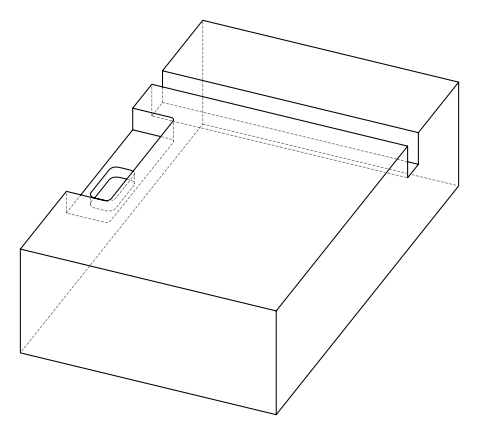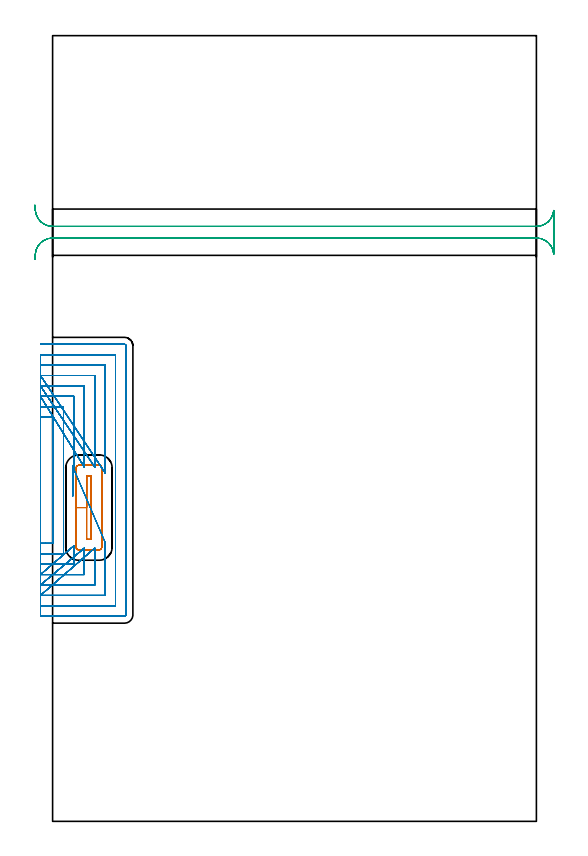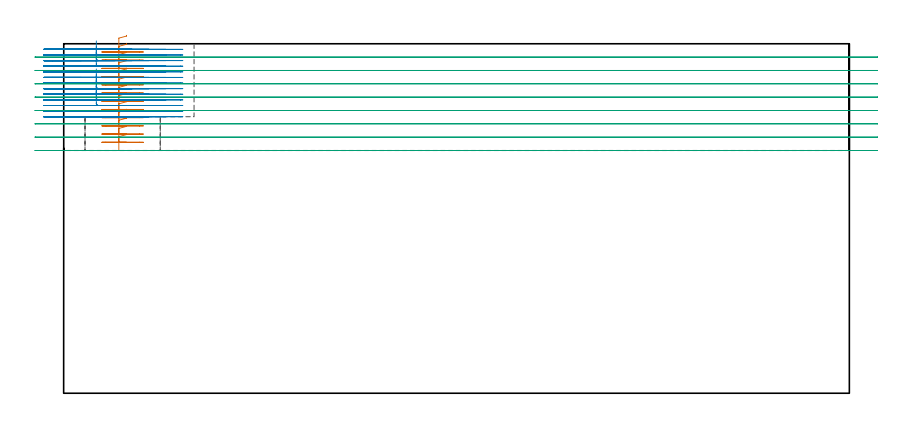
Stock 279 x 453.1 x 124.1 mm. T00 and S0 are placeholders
(PLAN: 3 operations, 2 tool changes, 82.2 min)
(1 MILL_RECTANGULAR_POCKET | POCKET_RECTANGULAR_STRAIGHT | NXT0201_011 | Follow Part, ap 3, ae 75% | 6.68 min | 59670 mm3)
(2 MILL_SLOT | SLOT_PARTIAL_RECTANGULAR | NXT0201_009 | Follow Part, ap 2, ae 75% | 64.98 min | 156600 mm3)
(3 MILL_RECTANGULAR_SLOT | SLOT_RECTANGULAR | UGT0201_094 | Follow Part, ap 5, ae 75% | 10.51 min | 282340 mm3)
(TOOL NXT0201_011 | ENDMILL 12mm [2P460-1200-NA 1630] | D12 FL38 Z6)
(TOOL NXT0201_009 | ENDMILL 8mm [2P460-0800-NA 1630] | D8 FL26 Z6)
(TOOL UGT0201_094 | End mill 20 mm | D20 FL38 Z4)
(OP 1 MILL_RECTANGULAR_POCKET)
G17 G21 G94 G90
T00 M6
G54
G17 G0 G90 X22.3 Y198.274 S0 M3
G43 Z134.1 H1
Z127.1
G94 G1 Y199.3 Z126.825 F250.
X19.6 Z126.101
Y180.95 Z121.185
Y162.6 F500.
X22.3
Y199.3
X19.6
Y180.95
X13.6
Y158.
G3 X15. Y156.6 R1.4
G1 X26.9
G3 X28.3 Y158. R1.4
G1 Y203.9
G3 X26.9 Y205.3 R1.4
G1 X15.
G3 X13.6 Y203.9 R1.4
G1 Y180.95
Y179.95
G0 X22.3 Y198.274 Z124.185
G1 Y199.3 Z123.909 F250.
X19.6 Z123.186
Y180.95 Z118.269
Y162.6 F500.
X22.3
Y199.3
X19.6
Y180.95
X13.6
Y158.
G3 X15. Y156.6 R1.4
G1 X26.9
G3 X28.3 Y158. R1.4
G1 Y203.9
G3 X26.9 Y205.3 R1.4
G1 X15.
G3 X13.6 Y203.9 R1.4
G1 Y180.95
Y179.95
G0 X22.3 Y198.274 Z121.269
G1 Y199.3 Z120.994 F250.
X19.6 Z120.271
Y180.95 Z115.354
Y162.6 F500.
X22.3
Y199.3
X19.6
Y180.95
X13.6
Y158.
G3 X15. Y156.6 R1.4
G1 X26.9
G3 X28.3 Y158. R1.4
G1 Y203.9
G3 X26.9 Y205.3 R1.4
G1 X15.
G3 X13.6 Y203.9 R1.4
G1 Y180.95
Y179.95
G0 X22.3 Y198.274 Z118.354
G1 Y199.3 Z118.079 F250.
X19.6 Z117.355
Y180.95 Z112.438
Y162.6 F500.
X22.3
Y199.3
X19.6
Y180.95
X13.6
Y158.
G3 X15. Y156.6 R1.4
G1 X26.9
G3 X28.3 Y158. R1.4
G1 Y203.9
G3 X26.9 Y205.3 R1.4
G1 X15.
G3 X13.6 Y203.9 R1.4
G1 Y180.95
Y179.95
G0 X22.3 Y198.274 Z115.438
G1 Y199.3 Z115.163 F250.
X19.6 Z114.44
Y180.95 Z109.523
Y162.6 F500.
X22.3
Y199.3
X19.6
Y180.95
X13.6
Y158.
G3 X15. Y156.6 R1.4
G1 X26.9
G3 X28.3 Y158. R1.4
G1 Y203.9
G3 X26.9 Y205.3 R1.4
G1 X15.
G3 X13.6 Y203.9 R1.4
G1 Y180.95
Y179.95
G0 X22.3 Y198.274 Z112.523
G1 Y199.3 Z112.248 F250.
X19.6 Z111.525
Y180.95 Z106.608
Y162.6 F500.
X22.3
Y199.3
X19.6
Y180.95
X13.6
Y158.
G3 X15. Y156.6 R1.4
G1 X26.9
G3 X28.3 Y158. R1.4
G1 Y203.9
G3 X26.9 Y205.3 R1.4
G1 X15.
G3 X13.6 Y203.9 R1.4
G1 Y180.95
Y179.95
G0 X22.3 Y198.274 Z109.608
G1 Y199.3 Z109.333 F250.
X19.6 Z108.609
Y180.95 Z103.692
Y162.6 F500.
X22.3
Y199.3
X19.6
Y180.95
X13.6
Y158.
G3 X15. Y156.6 R1.4
G1 X26.9
G3 X28.3 Y158. R1.4
G1 Y203.9
G3 X26.9 Y205.3 R1.4
G1 X15.
G3 X13.6 Y203.9 R1.4
G1 Y180.95
Y179.95
G0 X22.3 Y198.274 Z106.692
G1 Y199.3 Z106.417 F250.
X19.6 Z105.694
Y180.95 Z100.777
Y162.6 F500.
X22.3
Y199.3
X19.6
Y180.95
X13.6
Y158.
G3 X15. Y156.6 R1.4
G1 X26.9
G3 X28.3 Y158. R1.4
G1 Y203.9
G3 X26.9 Y205.3 R1.4
G1 X15.
G3 X13.6 Y203.9 R1.4
G1 Y180.95
Y179.95
G0 X22.3 Y198.274 Z103.777
G1 Y199.3 Z103.502 F250.
X19.6 Z102.778
Y180.95 Z97.862
Y162.6 F500.
X22.3
Y199.3
X19.6
Y180.95
X13.6
Y158.
G3 X15. Y156.6 R1.4
G1 X26.9
G3 X28.3 Y158. R1.4
G1 Y203.9
G3 X26.9 Y205.3 R1.4
G1 X15.
G3 X13.6 Y203.9 R1.4
G1 Y180.95
Y179.95
G0 X22.3 Y198.274 Z100.862
G1 Y199.3 Z100.586 F250.
X19.6 Z99.863
Y180.95 Z94.946
Y162.6 F500.
X22.3
Y199.3
X19.6
Y180.95
X13.6
Y158.
G3 X15. Y156.6 R1.4
G1 X26.9
G3 X28.3 Y158. R1.4
G1 Y203.9
G3 X26.9 Y205.3 R1.4
G1 X15.
G3 X13.6 Y203.9 R1.4
G1 Y180.95
Y179.95
G0 X22.3 Y198.274 Z97.946
G1 Y199.3 Z97.671 F250.
X19.6 Z96.948
Y180.95 Z92.031
Y162.6 F500.
X22.3
Y199.3
X19.6
Y180.95
X13.6
Y158.
G3 X15. Y156.6 R1.4
G1 X26.9
G3 X28.3 Y158. R1.4
G1 Y203.9
G3 X26.9 Y205.3 R1.4
G1 X15.
G3 X13.6 Y203.9 R1.4
G1 Y180.95
Y179.95
G0 X22.3 Y198.274 Z95.031
G1 Y199.3 Z94.756 F250.
X19.6 Z94.032
Y180.95 Z89.115
Y162.6 F500.
X22.3
Y199.3
X19.6
Y180.95
X13.6
Y158.
G3 X15. Y156.6 R1.4
G1 X26.9
G3 X28.3 Y158. R1.4
G1 Y203.9
G3 X26.9 Y205.3 R1.4
G1 X15.
G3 X13.6 Y203.9 R1.4
G1 Y180.95
Y179.95
G0 X22.3 Y198.274 Z92.115
G1 Y199.3 Z91.84 F250.
X19.6 Z91.117
Y180.95 Z86.2
Y162.6 F500.
X22.3
Y199.3
X19.6
Y180.95
X13.6
Y158.
G3 X15. Y156.6 R1.4
G1 X26.9
G3 X28.3 Y158. R1.4
G1 Y203.9
G3 X26.9 Y205.3 R1.4
G1 X15.
G3 X13.6 Y203.9 R1.4
G1 Y180.95
Y179.95
G0 Z134.1
M5
M2
(OP 2 MILL_SLOT)
G17 G21 G94 G90
T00 M6
G54
G17 G0 G90 X-7. Y160.3 S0 M3
G43 Z134.1 H1
Z122.108
G94 G1 X-4. F250.
X0.3 F500.
Y233.1
X-4.
X-7. F250.
Y154.3
X-4.
X6.3 F500.
Y239.1
X-4.
X-7. F250.
Y148.3
X-4.
X12.3 F500.
Y155.944
Y158.944 F250.
X-7. Y142.3 F500.
X-4. F250.
X18.3 F500.
Y154.6
Y157.6 F250.
X-7. Y136.3 F500.
X-4. F250.
X24.3 F500.
Y154.6
Y157.6 F250.
X-7. Y130.3 F500.
X-4. F250.
X30.3 F500.
Y157.866
Y160.866 F250.
X12.3 Y202.959 F500.
Y205.959 F250.
Y245.1 F500.
X-4.
X-7. F250.
X18.3 Y204.3 F500.
Y207.3 F250.
Y251.1 F500.
X-4.
X-7. F250.
X24.3 Y204.3 F500.
Y207.3 F250.
Y257.1 F500.
X-4.
X-7. F250.
X30.3 Y200.968 F500.
Y203.968 F250.
Y263.1 F500.
X-4.
X-7. F250.
Y124.3
X-4.
X36.3 F500.
Y269.1
X-4.
X-7. F250.
Y118.3
X-4.
X41.5 F500.
G3 X42.3 Y119.1 R0.8
G1 Y274.3
G3 X41.5 Y275.1 R0.8
G1 X-4.
X-7. F250.
G0 Y160.3 Z120.115
G1 X-4.
X0.3 F500.
Y233.1
X-4.
X-7. F250.
Y154.3
X-4.
X6.3 F500.
Y239.1
X-4.
X-7. F250.
Y148.3
X-4.
X12.3 F500.
Y155.944
Y158.944 F250.
X-7. Y142.3 F500.
X-4. F250.
X18.3 F500.
Y154.6
Y157.6 F250.
X-7. Y136.3 F500.
X-4. F250.
X24.3 F500.
Y154.6
Y157.6 F250.
X-7. Y130.3 F500.
X-4. F250.
X30.3 F500.
Y157.866
Y160.866 F250.
G0 X11.6 Y187.482 Z125.108
G1 Y203.012 Z120.946
X11.586 Y203.774 Z120.742
X11.622 Y204.265 Z120.61
X11.719 Y204.775 Z120.471
X11.812 Y205.102 Z120.38
X12.022 Y205.535 Z120.251
X12.263 Y205.904 Z120.133
X12.3 Y205.959 Z120.115
Y245.1 F500.
X-4.
X-7. F250.
X18.3 Y204.3 F500.
Y207.3 F250.
Y251.1 F500.
X-4.
X-7. F250.
X24.3 Y204.3 F500.
Y207.3 F250.
Y257.1 F500.
X-4.
X-7. F250.
X30.3 Y200.968 F500.
Y203.968 F250.
Y263.1 F500.
X-4.
X-7. F250.
Y124.3
X-4.
X36.3 F500.
Y269.1
X-4.
X-7. F250.
Y118.3
X-4.
X41.5 F500.
G3 X42.3 Y119.1 R0.8
G1 Y274.3
G3 X41.5 Y275.1 R0.8
G1 X-4.
X-7. F250.
G0 Y160.3 Z118.123
G1 X-4.
X0.3 F500.
Y233.1
X-4.
X-7. F250.
Y154.3
X-4.
X6.3 F500.
Y239.1
X-4.
X-7. F250.
Y148.3
X-4.
X12.3 F500.
Y155.944
Y158.944 F250.
X-7. Y142.3 F500.
X-4. F250.
X18.3 F500.
Y154.6
Y157.6 F250.
X-7. Y136.3 F500.
X-4. F250.
X24.3 F500.
Y154.6
Y157.6 F250.
X-7. Y130.3 F500.
X-4. F250.
X30.3 F500.
Y157.866
Y160.866 F250.
G0 X11.6 Y187.482 Z123.115
G1 Y203.012 Z118.954
X11.586 Y203.774 Z118.75
X11.622 Y204.265 Z118.618
X11.719 Y204.775 Z118.479
X11.812 Y205.102 Z118.388
X12.022 Y205.535 Z118.259
X12.263 Y205.904 Z118.141
X12.3 Y205.959 Z118.123
Y245.1 F500.
X-4.
X-7. F250.
X18.3 Y204.3 F500.
Y207.3 F250.
Y251.1 F500.
X-4.
X-7. F250.
X24.3 Y204.3 F500.
Y207.3 F250.
Y257.1 F500.
X-4.
X-7. F250.
X30.3 Y200.968 F500.
Y203.968 F250.
Y263.1 F500.
X-4.
X-7. F250.
Y124.3
X-4.
X36.3 F500.
Y269.1
X-4.
X-7. F250.
Y118.3
X-4.
X41.5 F500.
G3 X42.3 Y119.1 R0.8
G1 Y274.3
G3 X41.5 Y275.1 R0.8
G1 X-4.
X-7. F250.
G0 Y160.3 Z116.131
G1 X-4.
X0.3 F500.
Y233.1
X-4.
X-7. F250.
Y154.3
X-4.
X6.3 F500.
Y239.1
X-4.
X-7. F250.
Y148.3
X-4.
X12.3 F500.
Y155.944
Y158.944 F250.
X-7. Y142.3 F500.
X-4. F250.
X18.3 F500.
Y154.6
Y157.6 F250.
X-7. Y136.3 F500.
X-4. F250.
X24.3 F500.
Y154.6
Y157.6 F250.
X-7. Y130.3 F500.
X-4. F250.
X30.3 F500.
Y157.866
Y160.866 F250.
G0 X11.6 Y187.482 Z121.123
G1 Y203.012 Z116.962
X11.599 Y203.055 Z116.95
X11.586 Y203.778 Z116.757
X11.623 Y204.27 Z116.624
X11.721 Y204.78 Z116.485
X11.811 Y205.101 Z116.396
X12.025 Y205.539 Z116.265
X12.263 Y205.904 Z116.148
X12.3 Y205.959 Z116.131
Y245.1 F500.
X-4.
X-7. F250.
X18.3 Y204.3 F500.
Y207.3 F250.
Y251.1 F500.
X-4.
X-7. F250.
X24.3 Y204.3 F500.
Y207.3 F250.
Y257.1 F500.
X-4.
X-7. F250.
X30.3 Y200.968 F500.
Y203.968 F250.
Y263.1 F500.
X-4.
X-7. F250.
Y124.3
X-4.
X36.3 F500.
Y269.1
X-4.
X-7. F250.
Y118.3
X-4.
X41.5 F500.
G3 X42.3 Y119.1 R0.8
G1 Y274.3
G3 X41.5 Y275.1 R0.8
G1 X-4.
X-7. F250.
G0 Y160.3 Z114.138
G1 X-4.
X0.3 F500.
Y233.1
X-4.
X-7. F250.
Y154.3
X-4.
X6.3 F500.
Y239.1
X-4.
X-7. F250.
Y148.3
X-4.
X12.3 F500.
Y155.944
Y158.944 F250.
X-7. Y142.3 F500.
X-4. F250.
X18.3 F500.
Y154.6
Y157.6 F250.
X-7. Y136.3 F500.
X-4. F250.
X24.3 F500.
Y154.6
Y157.6 F250.
X-7. Y130.3 F500.
X-4. F250.
X30.3 F500.
Y157.925
Y160.925 F250.
X12.3 Y202.959 F500.
Y205.959 F250.
Y245.1 F500.
X-4.
X-7. F250.
X18.3 Y204.3 F500.
Y207.3 F250.
Y251.1 F500.
X-4.
X-7. F250.
X24.3 Y204.3 F500.
Y207.3 F250.
Y257.1 F500.
X-4.
X-7. F250.
X30.3 Y200.968 F500.
Y203.968 F250.
Y263.1 F500.
X-4.
X-7. F250.
Y124.3
X-4.
X36.3 F500.
Y269.1
X-4.
X-7. F250.
Y118.3
X-4.
X41.5 F500.
G3 X42.3 Y119.1 R0.8
G1 Y274.3
G3 X41.5 Y275.1 R0.8
G1 X-4.
X-7. F250.
G0 Y160.3 Z112.146
G1 X-4.
X0.3 F500.
Y233.1
X-4.
X-7. F250.
Y154.3
X-4.
X6.3 F500.
Y239.1
X-4.
X-7. F250.
Y148.3
X-4.
X12.3 F500.
Y155.944
Y158.944 F250.
X-7. Y142.3 F500.
X-4. F250.
X18.3 F500.
Y154.6
Y157.6 F250.
X-7. Y136.3 F500.
X-4. F250.
X24.3 F500.
Y154.6
Y157.6 F250.
X-7. Y130.3 F500.
X-4. F250.
X30.3 F500.
Y157.925
Y160.925 F250.
X12.3 Y202.959 F500.
Y205.959 F250.
Y245.1 F500.
X-4.
X-7. F250.
X18.3 Y204.3 F500.
Y207.3 F250.
Y251.1 F500.
X-4.
X-7. F250.
X24.3 Y204.3 F500.
Y207.3 F250.
Y257.1 F500.
X-4.
X-7. F250.
X30.3 Y200.968 F500.
Y203.968 F250.
Y263.1 F500.
X-4.
X-7. F250.
Y124.3
X-4.
X36.3 F500.
Y269.1
X-4.
X-7. F250.
Y118.3
X-4.
X41.5 F500.
G3 X42.3 Y119.1 R0.8
G1 Y274.3
G3 X41.5 Y275.1 R0.8
G1 X-4.
X-7. F250.
G0 Y160.3 Z110.154
G1 X-4.
X0.3 F500.
Y233.1
X-4.
X-7. F250.
Y154.3
X-4.
X6.3 F500.
Y239.1
X-4.
X-7. F250.
Y148.3
X-4.
X12.3 F500.
Y155.944
Y158.944 F250.
X-7. Y142.3 F500.
X-4. F250.
X18.3 F500.
Y154.6
Y157.6 F250.
X-7. Y136.3 F500.
X-4. F250.
X24.3 F500.
Y154.6
Y157.6 F250.
X-7. Y130.3 F500.
X-4. F250.
X30.3 F500.
Y157.866
Y160.866 F250.
G0 X11.6 Y187.482 Z115.146
G1 Y203.012 Z110.985
X11.586 Y203.774 Z110.781
X11.622 Y204.265 Z110.649
X11.719 Y204.775 Z110.51
X11.812 Y205.102 Z110.419
X12.022 Y205.535 Z110.29
X12.263 Y205.904 Z110.172
X12.3 Y205.959 Z110.154
Y245.1 F500.
X-4.
X-7. F250.
X18.3 Y204.3 F500.
Y207.3 F250.
Y251.1 F500.
X-4.
X-7. F250.
X24.3 Y204.3 F500.
Y207.3 F250.
Y257.1 F500.
X-4.
X-7. F250.
X30.3 Y200.968 F500.
Y203.968 F250.
Y263.1 F500.
X-4.
X-7. F250.
Y124.3
X-4.
X36.3 F500.
Y269.1
X-4.
X-7. F250.
Y118.3
X-4.
X41.5 F500.
G3 X42.3 Y119.1 R0.8
G1 Y274.3
G3 X41.5 Y275.1 R0.8
G1 X-4.
X-7. F250.
G0 Y160.3 Z108.162
G1 X-4.
X0.3 F500.
Y233.1
X-4.
X-7. F250.
Y154.3
X-4.
X6.3 F500.
Y239.1
X-4.
X-7. F250.
Y148.3
X-4.
X12.3 F500.
Y155.944
Y158.944 F250.
X-7. Y142.3 F500.
X-4. F250.
X18.3 F500.
Y154.6
Y157.6 F250.
X-7. Y136.3 F500.
X-4. F250.
X24.3 F500.
Y154.6
Y157.6 F250.
X-7. Y130.3 F500.
X-4. F250.
X30.3 F500.
Y157.866
Y160.866 F250.
G0 X11.6 Y187.482 Z113.154
G1 Y203.012 Z108.993
X11.586 Y203.774 Z108.789
X11.622 Y204.265 Z108.657
X11.719 Y204.775 Z108.517
X11.812 Y205.102 Z108.426
X12.022 Y205.535 Z108.297
X12.263 Y205.904 Z108.179
X12.3 Y205.959 Z108.162
Y245.1 F500.
X-4.
X-7. F250.
X18.3 Y204.3 F500.
Y207.3 F250.
Y251.1 F500.
X-4.
X-7. F250.
X24.3 Y204.3 F500.
Y207.3 F250.
Y257.1 F500.
X-4.
X-7. F250.
X30.3 Y200.968 F500.
Y203.968 F250.
Y263.1 F500.
X-4.
X-7. F250.
Y124.3
X-4.
X36.3 F500.
Y269.1
X-4.
X-7. F250.
Y118.3
X-4.
X41.5 F500.
G3 X42.3 Y119.1 R0.8
G1 Y274.3
G3 X41.5 Y275.1 R0.8
G1 X-4.
X-7. F250.
G0 Y160.3 Z106.169
G1 X-4.
X0.3 F500.
Y233.1
X-4.
X-7. F250.
Y154.3
X-4.
X6.3 F500.
Y239.1
X-4.
X-7. F250.
Y148.3
X-4.
X12.3 F500.
Y155.944
Y158.944 F250.
X-7. Y142.3 F500.
X-4. F250.
X18.3 F500.
Y154.6
Y157.6 F250.
X-7. Y136.3 F500.
X-4. F250.
X24.3 F500.
Y154.6
Y157.6 F250.
X-7. Y130.3 F500.
X-4. F250.
X30.3 F500.
Y157.866
Y160.866 F250.
G0 X11.6 Y187.482 Z111.162
G1 Y203.012 Z107.
X11.586 Y203.774 Z106.796
X11.622 Y204.265 Z106.664
X11.719 Y204.775 Z106.525
X11.812 Y205.102 Z106.434
X12.022 Y205.535 Z106.305
X12.263 Y205.904 Z106.187
X12.3 Y205.959 Z106.169
Y245.1 F500.
X-4.
X-7. F250.
X18.3 Y204.3 F500.
Y207.3 F250.
Y251.1 F500.
X-4.
X-7. F250.
X24.3 Y204.3 F500.
Y207.3 F250.
Y257.1 F500.
X-4.
X-7. F250.
X30.3 Y200.968 F500.
Y203.968 F250.
Y263.1 F500.
X-4.
X-7. F250.
Y124.3
X-4.
X36.3 F500.
Y269.1
X-4.
X-7. F250.
Y118.3
X-4.
X41.5 F500.
G3 X42.3 Y119.1 R0.8
G1 Y274.3
G3 X41.5 Y275.1 R0.8
G1 X-4.
X-7. F250.
G0 Y160.3 Z104.177
G1 X-4.
X0.3 F500.
Y233.1
X-4.
X-7. F250.
Y154.3
X-4.
X6.3 F500.
Y239.1
X-4.
X-7. F250.
Y148.3
X-4.
X12.3 F500.
Y155.944
Y158.944 F250.
X-7. Y142.3 F500.
X-4. F250.
X18.3 F500.
Y154.6
Y157.6 F250.
X-7. Y136.3 F500.
X-4. F250.
X24.3 F500.
Y154.6
Y157.6 F250.
X-7. Y130.3 F500.
X-4. F250.
X30.3 F500.
Y157.866
Y160.866 F250.
G0 X11.6 Y187.482 Z109.169
G1 Y203.012 Z105.008
X11.586 Y203.774 Z104.804
X11.622 Y204.265 Z104.672
X11.719 Y204.775 Z104.533
X11.812 Y205.102 Z104.442
X12.022 Y205.535 Z104.313
X12.263 Y205.904 Z104.195
X12.3 Y205.959 Z104.177
Y245.1 F500.
X-4.
X-7. F250.
X18.3 Y204.3 F500.
Y207.3 F250.
Y251.1 F500.
X-4.
X-7. F250.
X24.3 Y204.3 F500.
Y207.3 F250.
Y257.1 F500.
X-4.
X-7. F250.
X30.3 Y200.968 F500.
Y203.968 F250.
Y263.1 F500.
X-4.
X-7. F250.
Y124.3
X-4.
X36.3 F500.
Y269.1
X-4.
X-7. F250.
Y118.3
X-4.
X41.5 F500.
G3 X42.3 Y119.1 R0.8
G1 Y274.3
G3 X41.5 Y275.1 R0.8
G1 X-4.
X-7. F250.
G0 Y160.3 Z102.185
G1 X-4.
X0.3 F500.
Y233.1
X-4.
X-7. F250.
Y154.3
X-4.
X6.3 F500.
Y239.1
X-4.
X-7. F250.
Y148.3
X-4.
X12.3 F500.
Y155.944
Y158.944 F250.
X-7. Y142.3 F500.
X-4. F250.
X18.3 F500.
Y154.6
Y157.6 F250.
X-7. Y136.3 F500.
X-4. F250.
X24.3 F500.
Y154.6
Y157.6 F250.
X-7. Y130.3 F500.
X-4. F250.
X30.3 F500.
Y157.866
Y160.866 F250.
G0 X11.6 Y187.482 Z107.177
G1 Y203.012 Z103.016
X11.599 Y203.053 Z103.005
X11.586 Y203.774 Z102.812
X11.622 Y204.265 Z102.68
X11.719 Y204.775 Z102.54
X11.812 Y205.102 Z102.449
X12.022 Y205.535 Z102.32
X12.263 Y205.904 Z102.202
X12.3 Y205.959 Z102.185
Y245.1 F500.
X-4.
X-7. F250.
X18.3 Y204.3 F500.
Y207.3 F250.
Y251.1 F500.
X-4.
X-7. F250.
X24.3 Y204.3 F500.
Y207.3 F250.
Y257.1 F500.
X-4.
X-7. F250.
X30.3 Y200.968 F500.
Y203.968 F250.
Y263.1 F500.
X-4.
X-7. F250.
Y124.3
X-4.
X36.3 F500.
Y269.1
X-4.
X-7. F250.
Y118.3
X-4.
X41.5 F500.
G3 X42.3 Y119.1 R0.8
G1 Y274.3
G3 X41.5 Y275.1 R0.8
G1 X-4.
X-7. F250.
G0 Y160.3 Z100.192
G1 X-4.
X0.3 F500.
Y233.1
X-4.
X-7. F250.
Y154.3
X-4.
X6.3 F500.
Y239.1
X-4.
X-7. F250.
Y148.3
X-4.
X12.3 F500.
Y155.944
Y158.944 F250.
X-7. Y142.3 F500.
X-4. F250.
X18.3 F500.
Y154.6
Y157.6 F250.
X-7. Y136.3 F500.
X-4. F250.
X24.3 F500.
Y154.6
Y157.6 F250.
X-7. Y130.3 F500.
X-4. F250.
X30.3 F500.
Y157.866
Y160.866 F250.
X12.3 Y202.959 F500.
Y205.959 F250.
Y245.1 F500.
X-4.
X-7. F250.
X18.3 Y204.3 F500.
Y207.3 F250.
Y251.1 F500.
X-4.
X-7. F250.
X24.3 Y204.3 F500.
Y207.3 F250.
Y257.1 F500.
X-4.
X-7. F250.
X30.3 Y200.968 F500.
Y203.968 F250.
Y263.1 F500.
X-4.
X-7. F250.
Y124.3
X-4.
X36.3 F500.
Y269.1
X-4.
X-7. F250.
Y118.3
X-4.
X41.5 F500.
G3 X42.3 Y119.1 R0.8
G1 Y274.3
G3 X41.5 Y275.1 R0.8
G1 X-4.
X-7. F250.
G0 Y160.3 Z98.2
G1 X-4.
X0.3 F500.
Y233.1
X-4.
X-7. F250.
Y154.3
X-4.
X6.3 F500.
Y239.1
X-4.
X-7. F250.
Y148.3
X-4.
X12.3 F500.
Y155.944
Y158.944 F250.
X-7. Y142.3 F500.
X-4. F250.
X18.3 F500.
Y154.6
Y157.6 F250.
X-7. Y136.3 F500.
X-4. F250.
X24.3 F500.
Y154.6
Y157.6 F250.
X-7. Y130.3 F500.
X-4. F250.
X30.3 F500.
Y157.866
Y160.866 F250.
X12.3 Y202.959 F500.
Y205.959 F250.
Y245.1 F500.
X-4.
X-7. F250.
X18.3 Y204.3 F500.
Y207.3 F250.
Y251.1 F500.
X-4.
X-7. F250.
X24.3 Y204.3 F500.
Y207.3 F250.
Y257.1 F500.
X-4.
X-7. F250.
X30.3 Y200.968 F500.
Y203.968 F250.
Y263.1 F500.
X-4.
X-7. F250.
Y124.3
X-4.
X36.3 F500.
Y269.1
X-4.
X-7. F250.
Y118.3
X-4.
X41.5 F500.
G3 X42.3 Y119.1 R0.8
G1 Y274.3
G3 X41.5 Y275.1 R0.8
G1 X-4.
X-7. F250.
G0 Z134.1
M5
M2
(OP 3 MILL_RECTANGULAR_SLOT)
G17 G21 G94 G90
T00 M6
G54
G17 G0 G90 X-10.202 Y324.183 S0 M3
G43 Z134.1 H0
Z119.362
G94 G1 X-9.97 Y327.174 F250.
G2 X0. Y336.4 R10. F500.
G1 X279.
G2 X288.97 Y327.174 R10.
G1 X289.
Y352.326
X288.97
G2 X279. Y343.1 R10.
G1 X0.
G2 X-9.97 Y352.326 R10.
G1 X-10.202 Y355.317 F250.
G0 Y324.183 Z114.625
G1 X-9.97 Y327.174
G2 X0. Y336.4 R10. F500.
G1 X279.
G2 X288.97 Y327.174 R10.
G1 X289.
Y352.326
X288.97
G2 X279. Y343.1 R10.
G1 X0.
G2 X-9.97 Y352.326 R10.
G1 X-10.202 Y355.317 F250.
G0 Y324.183 Z109.887
G1 X-9.97 Y327.174
G2 X0. Y336.4 R10. F500.
G1 X279.
G2 X288.97 Y327.174 R10.
G1 X289.
Y352.326
X288.97
G2 X279. Y343.1 R10.
G1 X0.
G2 X-9.97 Y352.326 R10.
G1 X-10.202 Y355.317 F250.
G0 Y324.183 Z105.15
G1 X-9.97 Y327.174
G2 X0. Y336.4 R10. F500.
G1 X279.
G2 X288.97 Y327.174 R10.
G1 X289.
Y352.326
X288.97
G2 X279. Y343.1 R10.
G1 X0.
G2 X-9.97 Y352.326 R10.
G1 X-10.202 Y355.317 F250.
G0 Y324.183 Z100.412
G1 X-9.97 Y327.174
G2 X0. Y336.4 R10. F500.
G1 X279.
G2 X288.97 Y327.174 R10.
G1 X289.
Y352.326
X288.97
G2 X279. Y343.1 R10.
G1 X0.
G2 X-9.97 Y352.326 R10.
G1 X-10.202 Y355.317 F250.
G0 Y324.183 Z95.675
G1 X-9.97 Y327.174
G2 X0. Y336.4 R10. F500.
G1 X279.
G2 X288.97 Y327.174 R10.
G1 X289.
Y352.326
X288.97
G2 X279. Y343.1 R10.
G1 X0.
G2 X-9.97 Y352.326 R10.
G1 X-10.202 Y355.317 F250.
G0 Y324.183 Z90.937
G1 X-9.97 Y327.174
G2 X0. Y336.4 R10. F500.
G1 X279.
G2 X288.97 Y327.174 R10.
G1 X289.
Y352.326
X288.97
G2 X279. Y343.1 R10.
G1 X0.
G2 X-9.97 Y352.326 R10.
G1 X-10.202 Y355.317 F250.
G0 Y324.183 Z86.2
G1 X-9.97 Y327.174
G2 X0. Y336.4 R10. F500.
G1 X279.
G2 X288.97 Y327.174 R10.
G1 X289.
Y352.326
X288.97
G2 X279. Y343.1 R10.
G1 X0.
G2 X-9.97 Y352.326 R10.
G1 X-10.202 Y355.317 F250.
G0 Z134.1
M5
M2
